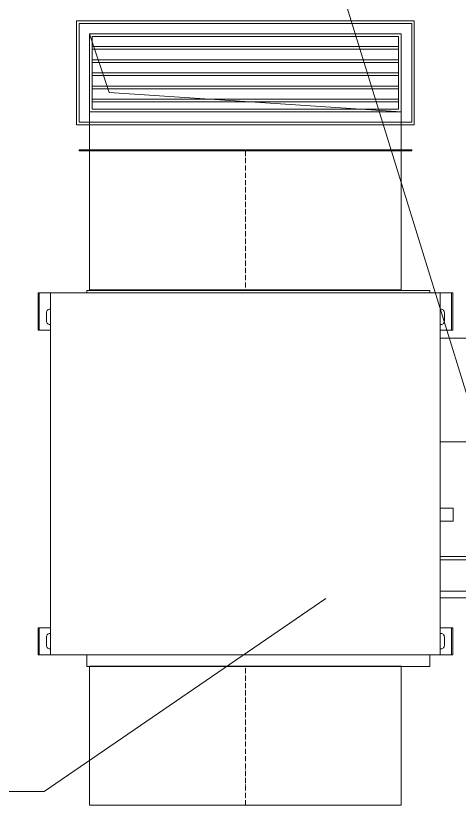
# Model space of a CAD drawing. Header units: millimetres. Extents: x -88595 to 880822, y -1054509 to -148035.
# Drawn here: x 394921 to 395775, y -280901 to -279380 of the extents above; entities that cross this region are included whole.
import ezdxf

# ---------------------------------------------------------------- set-up
doc = ezdxf.new("R2010")
doc.units = ezdxf.units.MM
doc.linetypes.add('$7$ADSK_Осевая', pattern=[14, 10, -2, 0, -2])
for name, color, linetype, lineweight in [('Аннотация', 7, 'Continuous', 20), ('Воздуховоды', 7, 'Continuous', 18), ('Марки', 7, 'Continuous', 20), ('Оборудование', 7, 'Continuous', 18)]:
    doc.layers.add(name, color=color, linetype=linetype, lineweight=lineweight)

# ---------------------------------------------------------------- blocks, each defined once
blk = doc.blocks.new('$0$ADSK_Канальный блок кондиционера1 - AD162MJERAB-3266614-В_Координация_3 этаж ОВ3')
at = {"layer": 'Оборудование', "color": 150, "true_color": 0x0080ff}
for p, q in [((-397, 0), (-399, 0)), ((-397, 0), (-399, 0)), ((-399, 0), (-399, -72)), ((-397, 0), (-396, 0)), ((-397, 0), (-375, 0)), ((-397, 0), (-397, -72)), ((-375, 0), (-396, 0)), ((375, 0), (-375, 0)), ((-375, 0), (375, 0)), ((-375, 0), (-375, -697)), ((-375, 0), (-375, -697)), ((-375, -31.1), (-375, 0)), ((-375, 0), (-375, -31.1)), ((355, 5), (-305, 5)), ((-305, 5), (355, 5)), ((-305, 5), (-305, 0)), ((-305, 5), (-305, 0)), ((355, 0), (-305, 0)), ((-305, 0), (355, 0)), ((355, 0), (355, 5)), ((355, 5), (355, 0)), ((375, -697), (375, 0)), ((375, 0), (375, -697)), ((375, 0), (397, 0)), ((396, 0), (375, 0)), ((375, -31.1), (375, 0)), ((375, 0), (375, -31.1)), ((396, 0), (397, 0)), ((399, 0), (397, 0)), ((399, 0), (397, 0)), ((397, 0), (397, -72)), ((399, 0), (399, -72)), ((-399, 0), (-399, -72)), ((399, -72), (399, 0)), ((-383, -54), (-383, -38)), ((-383, -38), (-383, -54)), ((383, -54), (383, -38)), ((383, -38), (383, -54)), ((-399, -72), (-397, -72)), ((-399, -72), (-397, -72)), ((-375, -72), (-397, -72)), ((-396, -72), (-397, -72)), ((-396, -72), (-375, -72)), ((-375, -72), (-375, -60.9)), ((-375, -60.9), (-375, -72)), ((375, -72), (375, -60.9)), ((375, -60.9), (375, -72)), ((375, -72), (396, -72)), ((397, -72), (375, -72)), ((397, -72), (396, -72)), ((397, -72), (399, -72)), ((397, -72), (399, -72)), ((465, -87), (375, -87)), ((375, -87), (375, -287)), ((375, -287), (375, -87)), ((375, -87), (465, -87)), ((465, -287), (465, -87)), ((465, -87), (465, -287)), ((375, -287), (465, -287)), ((465, -287), (375, -287)), ((400, -414.5), (375, -414.5)), ((375, -414.5), (375, -439.5)), ((375, -414.5), (375, -439.5)), ((400, -439.5), (400, -414.5)), ((400, -439.5), (400, -414.5)), ((375, -439.5), (400, -439.5)), ((432, -507.8), (375, -507.8)), ((375, -507.8), (375, -514.2)), ((375, -507.8), (375, -514.2)), ((375, -514.2), (432, -514.2)), ((432, -514.2), (432, -507.8)), ((432, -514.2), (432, -507.8)), ((375, -574.7), (375, -587.4)), ((375, -574.7), (375, -587.4)), ((432, -574.7), (375, -574.7)), ((432, -587.4), (432, -574.7)), ((432, -587.4), (432, -574.7)), ((375, -587.4), (432, -587.4)), ((-399, -645), (-399, -697)), ((-397, -645), (-399, -645)), ((-397, -645), (-399, -645)), ((-399, -645), (-399, -697)), ((-397, -645), (-396, -645)), ((-397, -645), (-375, -645)), ((-397, -645), (-397, -697)), ((-375, -645), (-396, -645)), ((-375, -645), (-375, -656.1)), ((-375, -656.1), (-375, -645)), ((375, -645), (397, -645)), ((396, -645), (375, -645)), ((375, -645), (375, -656.1)), ((375, -656.1), (375, -645)), ((396, -645), (397, -645)), ((399, -645), (397, -645)), ((399, -645), (397, -645)), ((397, -645), (397, -697)), ((399, -697), (399, -645)), ((399, -645), (399, -697)), ((-383, -679), (-383, -663)), ((-383, -663), (-383, -679)), ((383, -679), (383, -663)), ((383, -663), (383, -679)), ((-399, -697), (-397, -697)), ((-399, -697), (-397, -697)), ((-375, -697), (-397, -697)), ((-396, -697), (-397, -697)), ((-396, -697), (-375, -697)), ((-375, -685.9), (-375, -697)), ((-375, -697), (-375, -685.9)), ((375, -697), (-375, -697)), ((-375, -697), (375, -697)), ((355, -697), (-305, -697)), ((-305, -697), (355, -697)), ((-305, -697), (-305, -720)), ((-305, -697), (-305, -720)), ((355, -720), (355, -697)), ((355, -697), (355, -720)), ((375, -685.9), (375, -697)), ((375, -697), (375, -685.9)), ((375, -697), (396, -697)), ((397, -697), (375, -697)), ((397, -697), (396, -697)), ((397, -697), (399, -697)), ((397, -697), (399, -697)), ((355, -720), (-305, -720)), ((-305, -720), (355, -720))]:
    blk.add_line(p, q, dxfattribs=at)
for centre, start, end in [((-376, -38), 81.7868, 180), ((-376, -38), 81.7868, 180), ((376, -38), 0, 98.2132), ((376, -38), 0, 98.2132), ((-376, -54), 180, 278.2132), ((-376, -54), 180, 278.2132), ((376, -54), 261.7868, 360), ((376, -54), 261.7868, 360), ((-376, -663), 81.7868, 180), ((-376, -663), 81.7868, 180), ((376, -663), 0, 98.2132), ((376, -663), 0, 98.2132), ((-376, -679), 180, 278.2132), ((-376, -679), 180, 278.2132), ((376, -679), 261.7868, 0), ((376, -679), 261.7868, 0)]:
    blk.add_arc(centre, 7, start, end, dxfattribs=at)
blk = doc.blocks.new('$0$ADSK_Решетка вентиляционная жалюзийная_Приточная2 - Решетка приточная_Однорядная-4279700-В_Координация_3 этаж ОВ3')
at = {"layer": 'Воздуховоды', "lineweight": 9, "true_color": 0xffffff}
h = blk.add_hatch(dxfattribs=at)
h.set_pattern_fill('FP_29', style=0, pattern_type=2)
h.set_pattern_definition([(180, (7207.025, 25279.722), (3e-15, 25.4), [25.4, 0, 0, 0]), (180, (7207.025, 25284.802), (3e-15, 25.4), [25.4, 0, 0, 0])])
h.paths.add_polyline_path([(7502, 25199.6), (7502, 25339.6), (6912, 25339.6), (6912, 25199.6)])
at = {"layer": 'Воздуховоды', "color": 140, "true_color": 0x1bb3e4}
for p, q in [((6882, 25169.6), (6882, 25369.6)), ((6882, 25369.6), (7532, 25369.6)), ((7532, 25369.6), (6882, 25369.6)), ((6882, 25369.6), (6882, 25169.6)), ((7532, 25369.6), (7532, 25169.6)), ((7532, 25169.6), (7532, 25369.6)), ((6907, 25194.6), (6907, 25344.6)), ((6907, 25344.6), (7507, 25344.6)), ((7507, 25344.6), (6907, 25344.6)), ((6907, 25344.6), (6907, 25194.6)), ((7507, 25344.6), (7507, 25194.6)), ((7507, 25194.6), (7507, 25344.6)), ((7502, 25339.6), (6912, 25339.6)), ((6912, 25339.6), (6912, 25199.6)), ((6912, 25199.6), (6912, 25339.6)), ((6912, 25339.6), (7502, 25339.6)), ((6912, 25199.6), (6912, 25339.6)), ((6912, 25339.6), (7502, 25339.6)), ((7502, 25339.6), (6912, 25339.6)), ((6912, 25339.6), (6912, 25199.6)), ((7502, 25199.6), (7502, 25339.6)), ((7502, 25339.6), (7502, 25199.6)), ((7502, 25339.6), (7502, 25199.6)), ((7502, 25199.6), (7502, 25339.6)), ((7507, 25194.6), (6907, 25194.6)), ((6907, 25194.6), (7507, 25194.6)), ((6912, 25199.6), (7502, 25199.6)), ((7502, 25199.6), (6912, 25199.6)), ((7502, 25199.6), (6912, 25199.6)), ((6912, 25199.6), (7502, 25199.6)), ((7532, 25169.6), (6882, 25169.6)), ((6882, 25169.6), (7532, 25169.6))]:
    blk.add_line(p, q, dxfattribs=at)
blk = doc.blocks.new('$0$ADSK_Отвод_Прямоугольный1 - Стандарт-4055406-В_Координация_3 этаж ОВ3')
at = {"layer": 'Воздуховоды', "color": 140, "true_color": 0x1bb3e4}
for p, q in [((6887, 23876.6), (7527, 23876.6)), ((7527, 23876.6), (6887, 23876.6)), ((6887, 23874.6), (6887, 23876.6)), ((6887, 23876.6), (6887, 23874.6)), ((6887, 23874.6), (7527, 23874.6)), ((7527, 23874.6), (6887, 23874.6)), ((6907, 23851.6), (6907, 23876.6)), ((6907, 23876.6), (7507, 23876.6)), ((7507, 23876.6), (6907, 23876.6)), ((6907, 23876.6), (6907, 23851.6)), ((6907, 23876.6), (7507, 23876.6)), ((7507, 23876.6), (6907, 23876.6)), ((6907, 23874.6), (6907, 23876.6)), ((6907, 23876.6), (6907, 23874.6)), ((6907, 23874.6), (7507, 23874.6)), ((7507, 23874.6), (6907, 23874.6)), ((7507, 23851.6), (7507, 23876.6)), ((7507, 23876.6), (7507, 23851.6)), ((7507, 23876.6), (7507, 23874.6)), ((7507, 23876.6), (7507, 23874.6)), ((7527, 23876.6), (7527, 23874.6)), ((7527, 23876.6), (7527, 23874.6)), ((6907, 23851.6), (6907, 23801.6)), ((6907, 23651.6), (6907, 23851.6)), ((7507, 23801.6), (7507, 23851.6)), ((7507, 23651.6), (7507, 23851.6)), ((7527, 23821.6), (6887, 23821.6)), ((6887, 23821.6), (6887, 23631.6)), ((6887, 23631.6), (6887, 23821.6)), ((6887, 23821.6), (7527, 23821.6)), ((7527, 23631.6), (7527, 23821.6)), ((7527, 23821.6), (7527, 23631.6)), ((6907, 23801.6), (6907, 23651.6)), ((6907, 23801.6), (7507, 23801.6)), ((6907, 23651.6), (6907, 23801.6)), ((6907, 23801.6), (7507, 23801.6)), ((7507, 23801.6), (6907, 23801.6)), ((6907, 23801.6), (6907, 23651.6)), ((7507, 23651.6), (7507, 23801.6)), ((7507, 23801.6), (7507, 23651.6)), ((7507, 23651.6), (7507, 23801.6)), ((6907, 23651.6), (7507, 23651.6)), ((7507, 23651.6), (6907, 23651.6)), ((7507, 23651.6), (6907, 23651.6)), ((6907, 23651.6), (7507, 23651.6)), ((6887, 23631.6), (7527, 23631.6)), ((7527, 23631.6), (6887, 23631.6))]:
    blk.add_line(p, q, dxfattribs=at)
blk = doc.blocks.new('$0$ADSK_M_Оборудование1 - ADSK_Марка_15-3198495-В_Координация_3 этаж ОВ3')
at = {"layer": 'Марки'}
blk.add_line((-3.5, 0), (3.5, 0), dxfattribs=at)

msp = doc.modelspace()

# ---------------------------------------------------------------- linework, layer by layer
at = {"layer": 'Аннотация'}
msp.add_line((395854.3, -280320.3), (395390.5, -278817.2), dxfattribs=at)
at = {"layer": 'Воздуховоды', "color": 140, "true_color": 0x1bb3e4}
for p, q in [((395663.4, -279414.7), (395063.4, -279414.7)), ((395063.4, -279414.7), (395063.4, -279564.7)), ((395063.4, -279414.7), (395100.9, -279527.2)), ((395663.4, -279564.7), (395663.4, -279414.7)), ((395663.4, -279564.7), (395100.9, -279527.2)), ((395063.4, -279564.7), (395663.4, -279564.7)), ((395663.4, -279639.7), (395063.4, -279639.7)), ((395063.4, -279907.7), (395063.4, -279639.7)), ((395663.4, -279639.7), (395663.4, -279907.7)), ((395663.4, -279907.7), (395063.4, -279907.7)), ((395063.4, -280632.7), (395663.4, -280632.7)), ((395063.4, -280900.7), (395063.4, -280632.7)), ((395663.4, -280632.7), (395663.4, -280900.7)), ((395063.4, -280900.7), (395663.4, -280900.7))]:
    msp.add_line(p, q, dxfattribs=at)
at = {"layer": 'Воздуховоды', "color": 140, "linetype": '$7$ADSK_Осевая', "true_color": 0x1bb3e4}
for p, q in [((395363.4, -279639.7), (395363.4, -279907.7)), ((395363.4, -280900.7), (395363.4, -280632.7))]:
    msp.add_line(p, q, dxfattribs=at)
at = {"layer": 'Марки'}
msp.add_line((395518.3, -280502.5), (394975.7, -280874.3), dxfattribs=at)

# ---------------------------------------------------------------- block references
at = {"layer": 'Воздуховоды', "color": 140, "true_color": 0x1bb3e4}
msp.add_blockref('$0$ADSK_Решетка вентиляционная жалюзийная_Приточная2 - Решетка приточная_Однорядная-4279700-В_Координация_3 этаж ОВ3', (388156.4, -304759.3), dxfattribs=at)
at = {"layer": 'Воздуховоды', "color": 140, "true_color": 0x1bb3e4, "rotation": 180}
msp.add_blockref('$0$ADSK_Отвод_Прямоугольный1 - Стандарт-4055406-В_Координация_3 этаж ОВ3', (402570.5, -255763.1), dxfattribs=at)
at = {"layer": 'Марки', "xscale": 99.99999999999993, "yscale": 99.99999999999993, "zscale": 99.99999999999993}
msp.add_blockref('$0$ADSK_M_Оборудование1 - ADSK_Марка_15-3198495-В_Координация_3 этаж ОВ3', (394625.7, -280874.3), dxfattribs=at)
at = {"layer": 'Оборудование', "color": 150, "true_color": 0x0080ff}
msp.add_blockref('$0$ADSK_Канальный блок кондиционера1 - AD162MJERAB-3266614-В_Координация_3 этаж ОВ3', (395363.4, -279913.7), dxfattribs=at)

doc.saveas('drawing.dxf')
